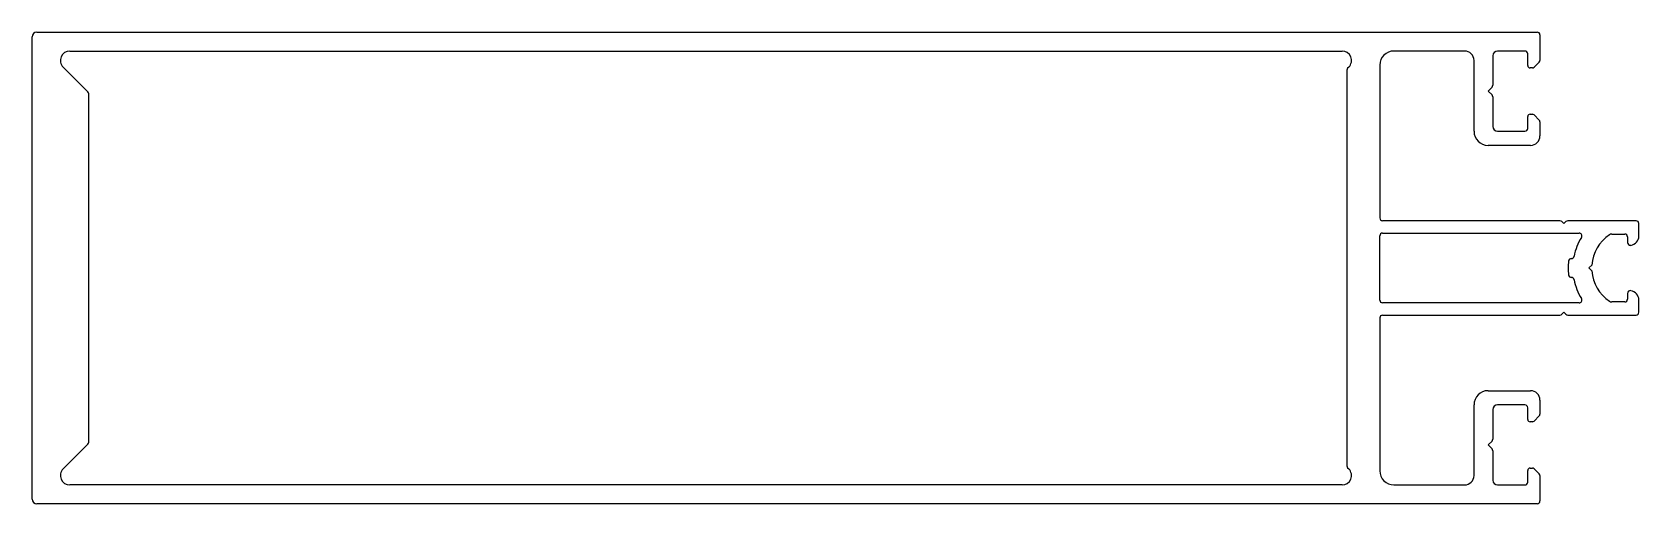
# Model space of a CAD drawing. Extents: x 2142 to 2313, y 992 to 1042.
import ezdxf

# ---------------------------------------------------------------- set-up
doc = ezdxf.new("R2010")
doc.units = 0
doc.layers.get('0').update_dxf_attribs({"linetype": 'CONTINUOUS'})

msp = doc.modelspace()

# ---------------------------------------------------------------- linework, layer by layer
for p, q in [((2142.87, 1041.87), (2302.07, 1041.87)), ((2142.37, 992.37), (2142.37, 1041.36)), ((2302.37, 1041.57), (2302.37, 1038.88)), ((2146.37, 1039.87), (2281.37, 1039.87)), ((2285.37, 1038.37), (2285.37, 1022.17)), ((2294.37, 1039.87), (2286.87, 1039.87)), ((2295.37, 1031.37), (2295.37, 1038.87)), ((2297.37, 1039.37), (2297.37, 1036.25)), ((2300.77, 1039.87), (2297.87, 1039.87)), ((2301.07, 1038.32), (2301.07, 1039.57)), ((2302.29, 1038.7), (2301.74, 1038.15)), ((2148.28, 1035.54), (2145.66, 1038.16)), ((2281.87, 1037.83), (2281.87, 995.91)), ((2282.07, 1038.16), (2281.95, 1038.04)), ((2301.56, 1038.07), (2301.32, 1038.07)), ((2148.37, 998.41), (2148.37, 1035.33)), ((2297.28, 1036.03), (2296.87, 1035.62)), ((2296.87, 1035.62), (2297.28, 1035.21)), ((2297.37, 1035), (2297.37, 1031.87)), ((2301.07, 1031.67), (2301.07, 1032.92)), ((2301.32, 1033.17), (2301.56, 1033.17)), ((2301.74, 1033.1), (2302.29, 1032.55)), ((2302.37, 1032.37), (2302.37, 1030.87)), ((2301.37, 1029.87), (2296.87, 1029.87)), ((2297.87, 1031.37), (2300.77, 1031.37)), ((2304.49, 1021.87), (2285.67, 1021.87)), ((2304.91, 1021.57), (2304.7, 1021.78)), ((2305.12, 1021.78), (2304.91, 1021.57)), ((2312.56, 1021.87), (2305.34, 1021.87)), ((2312.86, 1020.26), (2312.86, 1021.57)), ((2285.37, 1013.47), (2285.37, 1020.27)), ((2285.67, 1020.57), (2306.51, 1020.57)), ((2310.01, 1020.47), (2311.36, 1020.47)), ((2311.66, 1020.17), (2311.66, 1019.57)), ((2305.69, 1017.87), (2305.7, 1017.87)), ((2307.56, 1016.87), (2307.87, 1017.18)), ((2307.87, 1016.56), (2307.56, 1016.87)), ((2305.7, 1015.87), (2305.69, 1015.87)), ((2306.51, 1013.17), (2285.67, 1013.17)), ((2311.36, 1013.27), (2310.01, 1013.27)), ((2311.66, 1014.17), (2311.66, 1013.57)), ((2312.86, 1012.17), (2312.86, 1013.47)), ((2285.37, 1011.57), (2285.37, 995.37)), ((2285.67, 1011.87), (2304.49, 1011.87)), ((2304.7, 1011.96), (2304.91, 1012.17)), ((2304.91, 1012.17), (2305.12, 1011.96)), ((2305.34, 1011.87), (2312.56, 1011.87)), ((2296.87, 1003.86), (2301.37, 1003.86)), ((2302.37, 1002.86), (2302.37, 1001.37)), ((2295.37, 994.87), (2295.37, 1002.36)), ((2297.37, 1001.86), (2297.37, 998.74)), ((2300.77, 1002.36), (2297.87, 1002.36)), ((2301.07, 1000.81), (2301.07, 1002.06)), ((2302.29, 1001.19), (2301.74, 1000.64)), ((2301.56, 1000.56), (2301.32, 1000.56)), ((2145.66, 995.57), (2148.28, 998.19)), ((2297.28, 998.52), (2296.87, 998.11)), ((2296.87, 998.11), (2297.28, 997.7)), ((2297.37, 997.49), (2297.37, 994.37)), ((2281.95, 995.69), (2282.07, 995.57)), ((2301.07, 994.17), (2301.07, 995.41)), ((2301.32, 995.66), (2301.56, 995.66)), ((2301.74, 995.59), (2302.29, 995.04)), ((2302.37, 994.86), (2302.37, 992.17)), ((2281.37, 993.87), (2146.37, 993.87)), ((2286.87, 993.87), (2294.37, 993.87)), ((2297.87, 993.87), (2300.77, 993.87)), ((2302.07, 991.87), (2142.87, 991.87))]:
    msp.add_line(p, q)
for centre, radius, start, end in [((2142.88, 1041.35), 0.517, 91.8488, 179.2343), ((2302.07, 1041.57), 0.3, 0, 90), ((2146.37, 1038.87), 1, 90, 225), ((2281.37, 1038.87), 1, 315, 90), ((2286.87, 1038.37), 1.5, 90, 180), ((2294.37, 1038.87), 1, 0, 90), ((2297.87, 1039.37), 0.5, 90, 180), ((2300.77, 1039.57), 0.3, 0, 90), ((2301.32, 1038.32), 0.25, 180, 270), ((2302.12, 1038.88), 0.25, 315, 0), ((2282.17, 1037.83), 0.3, 135, 180), ((2301.56, 1038.32), 0.25, 270, 315), ((2148.07, 1035.33), 0.3, 0, 45), ((2297.07, 1036.25), 0.3, 315, 0), ((2297.07, 1035), 0.3, 0, 45), ((2297.87, 1031.87), 0.5, 180, 270), ((2300.77, 1031.67), 0.3, 270, 0), ((2301.32, 1032.92), 0.25, 90, 180), ((2301.56, 1032.92), 0.25, 45, 90), ((2302.12, 1032.37), 0.25, 360, 45), ((2296.87, 1031.37), 1.5, 180, 270), ((2301.37, 1030.87), 1, 270, 0), ((2285.67, 1022.17), 0.3, 180, 270), ((2304.49, 1021.57), 0.3, 45, 90), ((2305.34, 1021.57), 0.3, 90, 135), ((2312.56, 1021.57), 0.3, 0, 90), ((2285.67, 1020.27), 0.3, 90, 180), ((2312.1, 1016.87), 6.24, 148.676, 168.5346), ((2306.51, 1020.27), 0.3, 328.676, 90), ((2312.1, 1016.87), 4.24, 124.0164, 175.7875), ((2310.01, 1019.97), 0.5, 90, 124.0164), ((2311.36, 1020.17), 0.3, 0, 90), ((2311.96, 1019.57), 0.298, 179.5855, 278.6277), ((2311.86, 1020.26), 1, 278.2132, 0), ((2305.7, 1017.57), 0.3, 90, 173.7599), ((2305.69, 1018.17), 0.3, 270, 348.5346), ((2312.1, 1016.87), 6.74, 173.7599, 186.2401), ((2312.1, 1016.87), 4.24, 184.2125, 235.9836), ((2305.7, 1016.17), 0.3, 186.2401, 270), ((2305.69, 1015.57), 0.3, 11.4654, 90), ((2312.1, 1016.87), 6.24, 191.4654, 211.324), ((2311.96, 1014.17), 0.301, 82.0597, 179.7271), ((2311.86, 1013.47), 1, 0, 81.7868), ((2285.67, 1013.47), 0.3, 180, 270), ((2306.51, 1013.47), 0.3, 270, 31.324), ((2310.01, 1013.77), 0.5, 235.9836, 270), ((2311.36, 1013.57), 0.3, 270, 0), ((2285.67, 1011.57), 0.3, 90, 180), ((2304.49, 1012.17), 0.3, 270, 315), ((2305.34, 1012.17), 0.3, 225, 270), ((2312.56, 1012.17), 0.3, 270, 0), ((2296.87, 1002.36), 1.5, 90, 180), ((2301.37, 1002.86), 1, 0, 90), ((2297.87, 1001.86), 0.5, 90, 180), ((2300.77, 1002.06), 0.3, 0, 90), ((2301.32, 1000.81), 0.25, 180, 270), ((2302.12, 1001.37), 0.25, 315, 0), ((2301.56, 1000.81), 0.25, 270, 315), ((2148.07, 998.41), 0.3, 315, 0), ((2297.07, 998.74), 0.3, 315, 0), ((2297.07, 997.49), 0.3, 0, 45), ((2282.17, 995.91), 0.3, 180, 225), ((2146.37, 994.87), 1, 135, 270), ((2281.37, 994.87), 1, 270, 45), ((2286.87, 995.37), 1.5, 180, 270), ((2294.37, 994.87), 1, 270, 0), ((2297.87, 994.37), 0.5, 180, 270), ((2300.77, 994.17), 0.3, 270, 0), ((2301.32, 995.41), 0.25, 90, 180), ((2301.56, 995.41), 0.25, 45, 90), ((2302.12, 994.86), 0.25, 360, 45), ((2142.87, 992.37), 0.5, 180, 270), ((2302.07, 992.17), 0.3, 270, 0)]:
    msp.add_arc(centre, radius, start, end)

doc.saveas('drawing.dxf')
